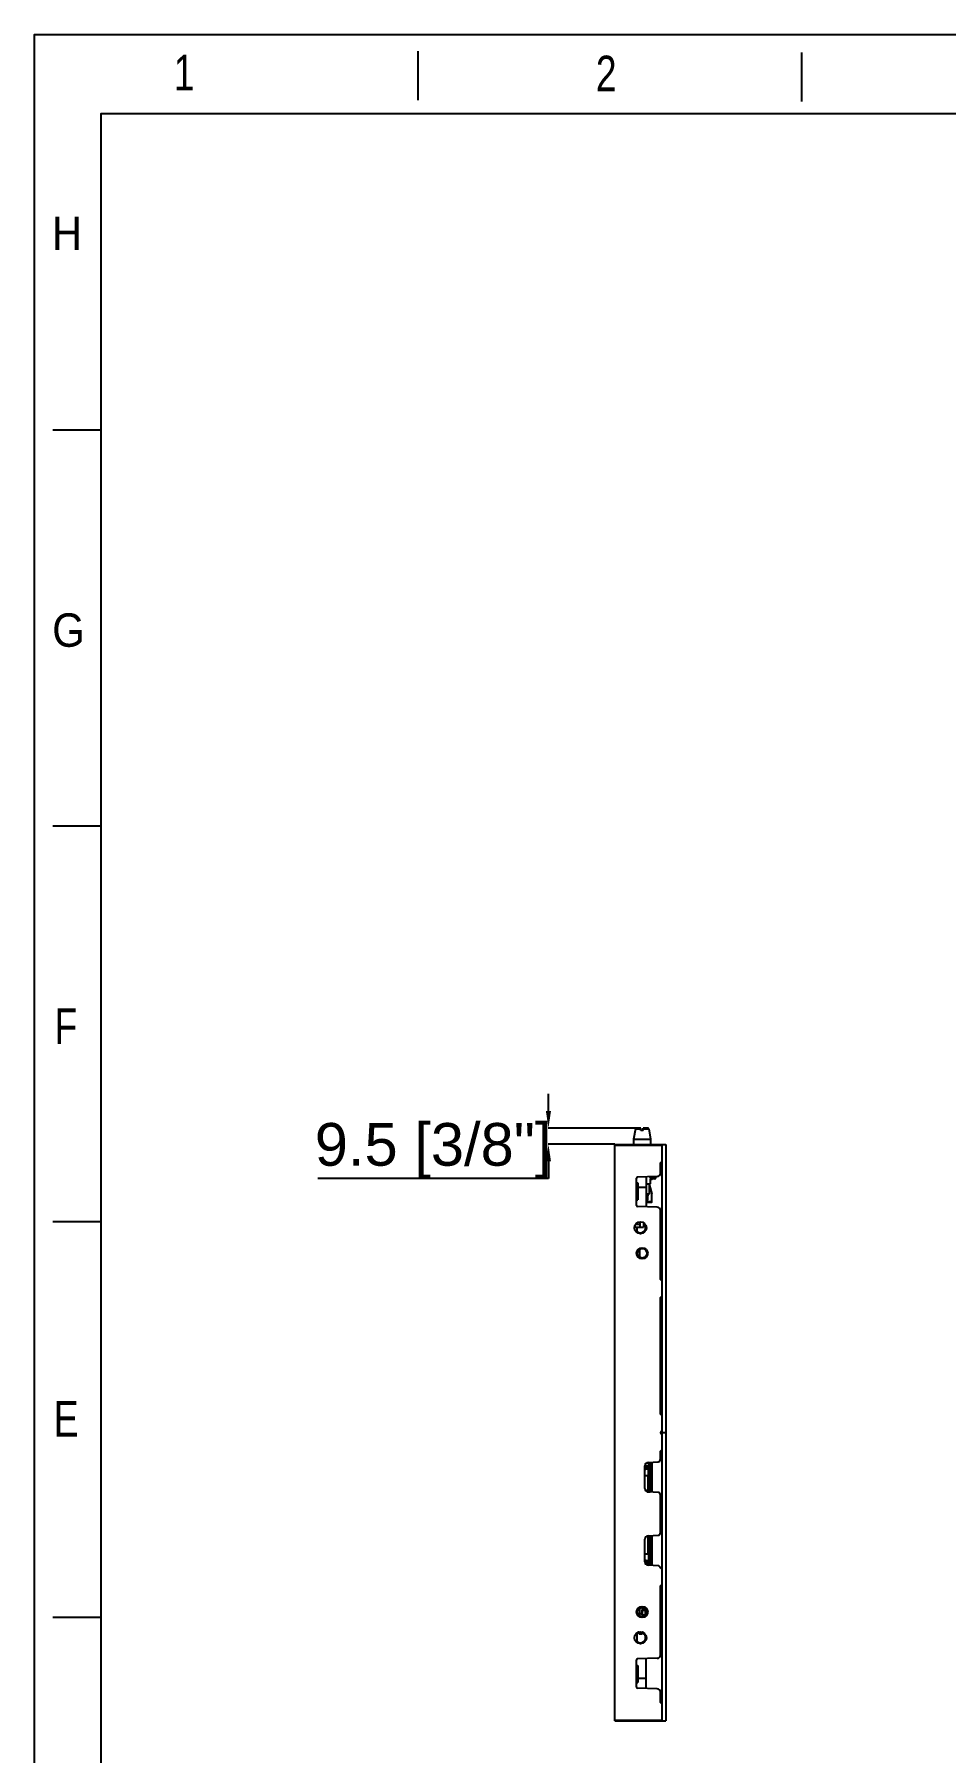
# Model space of a CAD drawing. Header units: millimetres. Extents: x 710 to 26878, y 589 to 5187.
# Drawn here: x 710 to 1244, y 1437 to 2443 of the extents above; entities that cross this region are included whole.
import ezdxf

# ---------------------------------------------------------------- set-up
doc = ezdxf.new("R2010")
doc.units = ezdxf.units.MM
doc.layers.add('02___PRT_ALL_AXES', color=7, linetype='Continuous')
doc.styles.add('CKSTANDARD', font='arial.ttf')
doc.styles.add('Roamns', font='romans.shx')
doc.styles.get("Standard").update_dxf_attribs({"font": 'arial.ttf'})
doc.dimstyles.new('缩小5倍', dxfattribs={"dimtxt": 25, "dimasz": 10, "dimexe": 0.18, "dimexo": 0.0625, "dimgap": 0.09, "dimtad": 1, "dimtoh": 1, "dimdec": 3, "dimzin": 9, "dimdsep": 46, "dimtxsty": 'Standard', "dimblk": '_FILLED', "dimcen": 0.09, "dimclrd": 256, "dimclre": 256, "dimclrt": 256, "dimazin": 2, "dimtfac": 1, "dimtdec": 3, "dimtofl": 0, "dimtmove": 0, "dimatfit": 3, "dimldrblk": '_FILLED', "dimfxl": 1, "dimtolj": 1, "dimtzin": 0, "dimarcsym": 0})

# ---------------------------------------------------------------- blocks, each defined once
blk = doc.blocks.new('standard template')
for p, q in [((3074, 30739), (3074, 30336)), ((6246, 30728), (6246, 30325)), ((456, 27607), (54, 27607)), ((456, 24334), (54, 24334)), ((456, 21062), (54, 21062)), ((456, 17790), (54, 17790))]:
    blk.add_line(p, q)
blk.add_lwpolyline([(37963, 4700), (-97, 4700), (-97, 30879), (37963, 30879)], close=True)
at = {"color": 7}
blk.add_lwpolyline([(456, 6674), (456, 5964), (456, 5254), (456, 30226), (37409, 30226), (37409, 5254)], dxfattribs=at)
at = {"style": 'CKSTANDARD'}
for s, height, width, p in [('1', 295, 0.75, (1055, 30416)), ('2', 295, 0.75, (4545, 30408)), ('H', 276, 0.9, (47, 29097)), ('G', 276, 0.9, (50, 25816)), ('F', 295, 0.75, (69, 22532)), ('E', 295, 0.75, (62, 19285))]:
    blk.add_text(s, height=height, dxfattribs=dict(at, width=width)).set_placement(p)
at = {"style": 'Roamns'}
for tag, p in [('PAGE_NAME', (27466, 7594)), ('PROJECT_NAME', (27466, 6884)), ('DRAWN_NAME', (27466, 6174)), ('VERSION', (34241, 6174)), ('SELECT_DATA', (27466, 5464)), ('PAGE_NUMBER', (34241, 5464))]:
    blk.add_attdef(tag, p, '', height=285, dxfattribs=at)
blk = doc.blocks.new('_FILLED')
at = {"color": 0, "linetype": 'ByBlock'}
blk.add_solid([(0, 0), (-1, 0.15), (-1, -0.15)], dxfattribs=at)
blk = doc.blocks.new('*D25')
at = {"lineweight": -2, "transparency": 16777216}
for p, q in [((1011.1, 1812.5), (1011.1, 1822.5)), ((1062.5, 1802.5), (1010.9, 1802.5)), ((1049.9, 1793), (1010.9, 1793)), ((1011.1, 1783), (1011.1, 1773)), ((1011.1, 1773), (876.1, 1773))]:
    blk.add_line(p, q, dxfattribs=at)
at = {"layer": 'Defpoints', "color": 0, "transparency": 16777216}
for p in [(1062.6, 1802.5), (1011.1, 1793), (1050, 1793)]:
    blk.add_point(p, dxfattribs=at)
at = {"lineweight": -2, "transparency": 16777216, "xscale": 10, "yscale": 10, "zscale": 10}
for p, rotation in [((1011.1, 1802.5), 270), ((1011.1, 1793), 90)]:
    blk.add_blockref('_FILLED', p, dxfattribs=dict(at, rotation=rotation))
at = {"lineweight": 5, "transparency": 16777216, "insert": (943.6, 1789.2), "char_height": 25, "attachment_point": 5}
blk.add_mtext('\\A1;9.5 [3/8"]', dxfattribs=at)

msp = doc.modelspace()

# ---------------------------------------------------------------- linework, layer by layer
at = {"color": 7, "linetype": 'Continuous'}
for p, q in [((1062.0881, 1802.0413), (1060.9636, 1795.9505)), ((1062.0881, 1802.0413), (1065.2386, 1802.0413)), ((1065.2386, 1802.4505), (1062.5798, 1802.4505)), ((1065.2386, 1801.0505), (1065.2386, 1802.4505)), ((1066.6386, 1801.0505), (1065.2386, 1801.0505)), ((1066.6386, 1801.0505), (1066.6386, 1802.4505)), ((1069.2975, 1802.4505), (1066.6386, 1802.4505)), ((1066.6386, 1802.0413), (1069.7892, 1802.0413)), ((1069.7892, 1802.0413), (1070.9136, 1795.9505)), ((1049.9886, 1455.4505), (1049.9886, 1792.9505)), ((1049.9886, 1792.9505), (1079.7886, 1792.9505)), ((1049.9886, 1792.4505), (1077.4886, 1792.4505)), ((1060.9636, 1795.9505), (1070.9136, 1795.9505)), ((1077.4886, 1792.9505), (1077.4886, 1455.4505)), ((1079.7886, 1792.9505), (1079.7886, 1455.4505)), ((1076.6886, 1782.1505), (1077.4886, 1782.9505)), ((1076.6886, 1776.1319), (1076.6886, 1782.1505)), ((1062.6886, 1757.1722), (1062.6886, 1773.2288)), ((1074.7584, 1774.1331), (1063.1712, 1773.7284)), ((1068.3886, 1773.9106), (1068.3886, 1756.4903)), ((1070.9386, 1769.9505), (1070.9386, 1772.6603)), ((1071.8886, 1772.6935), (1071.8886, 1774.0329)), ((1072.3886, 1772.7505), (1072.3886, 1774.0503)), ((1073.0886, 1772.7505), (1073.0886, 1774.0748)), ((1074.0886, 1773.7505), (1074.0886, 1774.1097)), ((1076.6886, 1778.0755), (1077.4886, 1778.0755)), ((1068.3886, 1769.9505), (1070.9386, 1769.9505)), ((1068.3886, 1764.0505), (1070.1886, 1764.0505)), ((1070.1886, 1764.0505), (1070.1886, 1769.9505)), ((1070.1886, 1768.9255), (1071.6886, 1764.0505)), ((1071.6886, 1759.5505), (1071.6886, 1764.0505)), ((1074.7584, 1756.2679), (1063.1712, 1756.6725)), ((1068.3886, 1760.0505), (1068.4513, 1760.0505)), ((1068.3886, 1759.5505), (1071.6886, 1759.5505)), ((1068.3886, 1759.0505), (1071.1886, 1759.0505)), ((1076.6886, 1713.8755), (1076.6886, 1754.2691)), ((1061.6895, 1745.4881), (1061.6895, 1744.4505)), ((1061.6897, 1744.4505), (1066.6883, 1744.4505)), ((1062.1155, 1746.2605), (1064.6894, 1746.2605)), ((1062.8886, 1744.4505), (1062.8886, 1741.3703)), ((1064.6884, 1746.2605), (1064.6884, 1744.4505)), ((1064.6895, 1747.6865), (1064.6895, 1746.2605)), ((1066.6884, 1747.2261), (1066.6884, 1744.4505)), ((1067.8886, 1745.2005), (1068.1843, 1745.4962)), ((1067.8886, 1743.2005), (1067.8886, 1745.2005)), ((1067.8886, 1743.2005), (1068.1033, 1742.9858)), ((1068.109, 1742.9878), (1068.1033, 1742.9858)), ((1068.109, 1742.9878), (1068.1636, 1743.0818)), ((1068.1538, 1743.0987), (1068.2185, 1742.9873)), ((1064.3886, 1731.4341), (1064.3886, 1726.9669)), ((1077.4886, 1713.0755), (1076.6886, 1713.8755)), ((1076.6886, 1703.2755), (1077.4886, 1704.0755)), ((1076.6886, 1635.0005), (1076.6886, 1703.2755)), ((1076.6886, 1702.5755), (1077.4886, 1702.5755)), ((1076.6886, 1692.5755), (1077.4886, 1692.5755)), ((1076.6886, 1688.5755), (1077.4886, 1688.5755)), ((1076.6886, 1639.0755), (1077.4886, 1639.0755)), ((1077.4886, 1634.2005), (1076.6886, 1635.0005)), ((1077.4886, 1624.8005), (1077.2886, 1624.8005)), ((1077.4886, 1623.6005), (1077.2886, 1623.6005)), ((1079.7886, 1624.2005), (1077.4886, 1624.2005)), ((1076.6886, 1613.4005), (1077.4886, 1614.2005)), ((1076.6886, 1608.6239), (1076.6886, 1613.4005)), ((1076.6886, 1609.3255), (1077.4886, 1609.3255)), ((1067.4886, 1591.5806), (1067.4886, 1604.8204)), ((1067.4886, 1604.7005), (1069.9886, 1604.7005)), ((1069.4886, 1604.5505), (1067.4886, 1604.5505)), ((1069.4886, 1603.5505), (1067.4886, 1603.5505)), ((1067.4886, 1603.2005), (1069.4886, 1603.2005)), ((1067.4886, 1602.9505), (1069.4886, 1602.9505)), ((1067.4886, 1602.3505), (1067.7383, 1602.3505)), ((1067.7386, 1603.2005), (1067.7386, 1603.5505)), ((1067.7386, 1602.3505), (1067.7386, 1602.9505)), ((1067.9886, 1604.7005), (1067.9886, 1606.1382)), ((1069.9886, 1606.2005), (1068.0415, 1606.2005)), ((1069.384, 1606.8177), (1075.2671, 1607.126)), ((1069.7386, 1599.2005), (1069.7386, 1602.7005)), ((1069.9886, 1604.4587), (1069.9886, 1606.2005)), ((1069.9886, 1606.0005), (1070.9886, 1606.0005)), ((1070.9886, 1605.0005), (1069.9886, 1605.0005)), ((1069.9886, 1603.0505), (1069.9886, 1590.6483)), ((1070.5886, 1606.8808), (1070.5886, 1606.0005)), ((1070.9886, 1589.4992), (1070.9886, 1606.0005)), ((1071.5886, 1606.9332), (1071.5886, 1589.4678)), ((1067.4886, 1599.2005), (1069.9886, 1599.2005)), ((1067.7217, 1590.6483), (1070.6086, 1590.6483)), ((1068.1086, 1590.1382), (1068.1086, 1590.6483)), ((1068.9879, 1589.6483), (1070.6086, 1589.6483)), ((1075.2671, 1589.275), (1069.384, 1589.5833)), ((1069.4836, 1589.6483), (1069.4836, 1589.5781)), ((1069.4886, 1590.6483), (1069.4886, 1599.2005)), ((1069.7036, 1589.6483), (1069.7036, 1589.5666)), ((1069.9886, 1594.9005), (1070.9886, 1594.9005)), ((1070.9886, 1592.9005), (1069.9886, 1592.9005)), ((1070.9886, 1590.9005), (1069.9886, 1590.9005)), ((1070.5536, 1589.6483), (1070.5536, 1589.522)), ((1070.6086, 1590.6483), (1070.6086, 1589.5191)), ((1076.6886, 1565.6239), (1076.6886, 1587.777)), ((1067.4886, 1548.5806), (1067.4886, 1561.8204)), ((1069.384, 1563.8177), (1075.2671, 1564.126)), ((1069.4886, 1553.2005), (1069.4886, 1563.8177)), ((1069.9886, 1563.8494), (1069.9886, 1549.3505)), ((1069.9886, 1562.3005), (1070.9886, 1562.3005)), ((1070.9886, 1560.3005), (1069.9886, 1560.3005)), ((1070.9886, 1546.4992), (1070.9886, 1563.9018)), ((1071.5886, 1563.9332), (1071.5886, 1546.4678)), ((1067.4886, 1553.2005), (1069.9886, 1553.2005)), ((1067.7383, 1550.0505), (1067.4886, 1550.0505)), ((1067.4886, 1549.4505), (1069.4886, 1549.4505)), ((1067.4886, 1549.2005), (1069.4886, 1549.2005)), ((1067.7386, 1550.0505), (1067.7386, 1549.4505)), ((1067.7386, 1549.2005), (1067.7386, 1548.8505)), ((1069.7386, 1553.2005), (1069.7386, 1549.7005)), ((1067.4886, 1548.8505), (1069.4886, 1548.8505)), ((1067.6274, 1547.8505), (1069.4886, 1547.8505)), ((1067.6969, 1547.7005), (1069.9886, 1547.7005)), ((1067.9886, 1547.2628), (1067.9886, 1547.7005)), ((1075.3087, 1546.2728), (1069.384, 1546.5833)), ((1069.9886, 1547.9423), (1069.9886, 1546.5516)), ((1069.9886, 1547.4005), (1070.9886, 1547.4005)), ((1077.4886, 1544.3255), (1076.6886, 1545.1255)), ((1076.6886, 1534.5255), (1077.4886, 1535.3255)), ((1076.6886, 1494.1319), (1076.6886, 1534.5255)), ((1076.6886, 1533.8255), (1077.4886, 1533.8255)), ((1064.3886, 1521.4341), (1064.3886, 1516.9669)), ((1065.8886, 1521.9505), (1065.8886, 1516.4505)), ((1065.9886, 1518.9755), (1065.8886, 1518.9755)), ((1065.9386, 1520.8255), (1066.1386, 1520.8255)), ((1065.9886, 1520.2255), (1066.0386, 1520.2755)), ((1065.9886, 1517.6255), (1065.9886, 1520.2755)), ((1065.9886, 1520.2755), (1066.2386, 1520.2755)), ((1067.8886, 1520.0755), (1065.9886, 1520.0755)), ((1066.1386, 1520.8255), (1066.9086, 1520.8255)), ((1066.1586, 1520.2755), (1066.1586, 1520.6255)), ((1066.2386, 1520.6255), (1066.1586, 1520.6255)), ((1066.1786, 1520.8255), (1066.1786, 1520.6255)), ((1066.2286, 1521.936), (1066.2286, 1520.8255)), ((1066.2386, 1520.8255), (1066.2386, 1520.2755)), ((1066.9086, 1520.8255), (1067.1086, 1521.0255)), ((1067.1086, 1521.7066), (1067.1086, 1521.0255)), ((1067.8886, 1517.6255), (1067.8886, 1521.1825)), ((1067.8886, 1519.9055), (1068.6441, 1519.9055)), ((1067.8886, 1519.7055), (1068.6868, 1519.7055)), ((1068.7202, 1519.5055), (1067.8886, 1519.5055)), ((1068.4386, 1518.9255), (1067.8886, 1518.9255)), ((1068.4386, 1518.9255), (1068.4386, 1518.4255)), ((1076.6886, 1523.8255), (1077.4886, 1523.8255)), ((1076.6886, 1519.8255), (1077.4886, 1519.8255)), ((1065.8886, 1518.2005), (1064.3886, 1518.2005)), ((1065.9886, 1518.3755), (1065.8886, 1518.3755)), ((1065.8886, 1516.8555), (1066.0886, 1516.8555)), ((1065.9886, 1517.6255), (1068.2418, 1517.6255)), ((1066.0886, 1517.6255), (1066.0886, 1516.8555)), ((1066.0886, 1517.4005), (1067.1886, 1517.4005)), ((1067.1886, 1516.7304), (1067.1886, 1517.4005)), ((1068.6758, 1518.6355), (1068.4386, 1518.6355)), ((1068.4386, 1518.4255), (1068.6223, 1518.4255)), ((1062.8886, 1507.0307), (1062.8886, 1501.3703)), ((1064.2886, 1507.4505), (1063.6533, 1507.4505)), ((1064.2886, 1507.6346), (1064.2886, 1506.2005)), ((1065.8886, 1506.2005), (1064.2886, 1506.2005)), ((1065.8886, 1507.5634), (1065.8886, 1506.2005)), ((1066.224, 1507.4505), (1065.8886, 1507.4505)), ((1067.8886, 1505.2005), (1068.1843, 1505.4962)), ((1067.8886, 1503.2005), (1067.8886, 1505.2005)), ((1067.8886, 1503.2005), (1068.1033, 1502.9858)), ((1068.109, 1502.9878), (1068.1033, 1502.9858)), ((1068.109, 1502.9878), (1068.1636, 1503.0818)), ((1068.1538, 1503.0987), (1068.2185, 1502.9873)), ((1062.6886, 1475.1722), (1062.6886, 1491.2288)), ((1074.7584, 1492.1331), (1063.1712, 1491.7284)), ((1068.3886, 1474.4903), (1068.3886, 1491.9106)), ((1074.7584, 1474.2679), (1063.1712, 1474.6725)), ((1068.54, 1474.485), (1068.3886, 1475.0567)), ((1076.6886, 1466.2505), (1076.6886, 1472.2691)), ((1076.6886, 1470.3255), (1077.4886, 1470.3255)), ((1077.4886, 1465.4505), (1076.6886, 1466.2505)), ((1049.9886, 1455.9505), (1077.4886, 1455.9505)), ((1049.9886, 1455.4505), (1079.7886, 1455.4505))]:
    msp.add_line(p, q, dxfattribs=at)
for centre, radius in [((1065.9886, 1729.2005), 3.25), ((1065.9886, 1729.2005), 2.75), ((1065.9886, 1519.2005), 3.25), ((1065.9886, 1519.2005), 2.75)]:
    msp.add_circle(centre, radius, dxfattribs=at)
for centre, radius, start, end in [((1062.5798, 1801.9505), 0.5, 90, 169.5400909), ((1069.2975, 1801.9505), 0.5, 10.4599091, 90), ((1063.1886, 1773.2288), 0.5, 92, 180), ((1072.3886, 1773.2505), 0.5, 180, 270), ((1073.0886, 1773.7505), 1, 270, 0), ((1074.6886, 1776.1319), 2, 272, 0), ((1063.1886, 1757.1722), 0.5, 180, 268), ((1071.1886, 1759.5505), 0.5, 270, 0), ((1074.6886, 1754.2691), 2, 0, 88), ((1064.9386, 1744.2005), 3, 226.8045616, 349.6369719), ((1064.9386, 1744.2005), 3, 10.3630281, 54.254755), ((1077.2886, 1624.2005), 0.6, 90, 270), ((1069.4886, 1604.8204), 2, 93, 180), ((1069.4886, 1603.0505), 1.5, 0, 90), ((1069.4886, 1603.0505), 0.5, 0, 90), ((1069.4886, 1602.7005), 0.5, 22.6838392, 90), ((1069.4886, 1602.7005), 0.25, 0, 90), ((1075.1886, 1608.6239), 1.5, 273, 0), ((1069.4886, 1591.5806), 2, 180, 267), ((1075.1886, 1587.777), 1.5, 0, 87), ((1069.4886, 1561.8204), 2, 93, 180), ((1075.1886, 1565.6239), 1.5, 273, 0), ((1069.4886, 1549.7005), 0.5, 270, 0), ((1069.4886, 1549.7005), 0.25, 270, 0), ((1069.4886, 1549.3505), 1.5, 270, 0), ((1069.4886, 1549.3505), 0.5, 270, 0), ((1069.4886, 1548.5806), 2, 180, 267), ((1075.2302, 1544.7749), 1.5, 13.5179371, 87), ((1066.1886, 1518.3255), 0.3, 170.1687097, 180), ((1064.9386, 1504.2005), 3, 110.014071, 133.1954384), ((1064.9386, 1504.2005), 3, 226.8045616, 349.6369719), ((1064.9386, 1504.2005), 3, 10.3630281, 71.5157889), ((1063.1886, 1491.2288), 0.5, 92, 180), ((1074.6886, 1494.1319), 2, 272, 0), ((1063.1886, 1475.1722), 0.5, 180, 268), ((1074.6886, 1472.2691), 2, 0, 88)]:
    msp.add_arc(centre, radius, start, end, dxfattribs=at)
for points, knots in [([(1068.9594, 1760.33), (1068.8761, 1760.3278), (1068.69, 1760.3238), (1068.5039, 1760.3207), (1068.4011, 1760.3192)], [0, 0, 0, 0, 0.447572617, 1, 1, 1, 1]), ([(1068.9594, 1760.33), (1068.9577, 1760.3149), (1068.9508, 1760.2857), (1068.9318, 1760.2461), (1068.907, 1760.2119), (1068.8696, 1760.1736), (1068.8166, 1760.1355), (1068.7476, 1760.1019), (1068.6758, 1760.0778), (1068.6021, 1760.0617), (1068.5271, 1760.0525), (1068.4766, 1760.0505), (1068.4513, 1760.0505)], [0, 0, 0, 0, 0.07248455, 0.142103711, 0.208826415, 0.273265751, 0.397595666, 0.518862698, 0.6389105, 0.758752768, 0.878992101, 1, 1, 1, 1]), ([(1069.2346, 1764.0505), (1069.2205, 1763.7395), (1069.1888, 1763.118), (1069.1288, 1762.1866), (1069.0544, 1761.2571), (1068.9934, 1760.6386), (1068.9594, 1760.33)], [0, 0, 0, 0, 0.250264024, 0.500388798, 0.750324271, 1, 1, 1, 1]), ([(1068.2636, 1743.1178), (1068.2584, 1743.1452), (1068.248, 1743.2021), (1068.2328, 1743.2901), (1068.2175, 1743.3833), (1068.1964, 1743.5161), (1068.1699, 1743.6902), (1068.1378, 1743.9052), (1068.1104, 1744.0876), (1068.0878, 1744.2333), (1068.0707, 1744.3403), (1068.0533, 1744.4445), (1068.0356, 1744.5448), (1068.0178, 1744.6402), (1068.0053, 1744.702), (1067.9989, 1744.7318)], [0, 0, 0, 0, 0.051228331, 0.105932907, 0.163797147, 0.224459898, 0.3525911, 0.486814791, 0.62315173, 0.690763338, 0.757240583, 0.821992287, 0.884437554, 0.943991663, 1, 1, 1, 1]), ([(1068.1538, 1743.0987), (1068.1529, 1743.1002), (1068.1512, 1743.1036), (1068.1488, 1743.1093), (1068.1464, 1743.116), (1068.144, 1743.1237), (1068.1416, 1743.1324), (1068.1382, 1743.1459), (1068.1341, 1743.1653), (1068.1293, 1743.1914), (1068.1245, 1743.2212), (1068.1197, 1743.2547), (1068.1149, 1743.2916), (1068.1101, 1743.3319), (1068.1034, 1743.3919), (1068.0952, 1743.4741), (1068.0856, 1743.5805), (1068.0761, 1743.696), (1068.0665, 1743.8191), (1068.0569, 1743.9477), (1068.0472, 1744.0801), (1068.0345, 1744.2584), (1068.0218, 1744.4351), (1068.0088, 1744.6076), (1068.0022, 1744.6911), (1067.9989, 1744.7318)], [0, 0, 0, 0, 0.003202074, 0.006962627, 0.011294691, 0.016205617, 0.021699129, 0.027774814, 0.041660498, 0.057832446, 0.07624848, 0.096845797, 0.119553778, 0.144297229, 0.17098505, 0.229804501, 0.295161908, 0.366106039, 0.441595614, 0.520523939, 0.601732071, 0.684027637, 0.847027856, 0.92536871, 1, 1, 1, 1]), ([(1068.0241, 1744.2005), (1068.02, 1744.2924), (1068.0139, 1744.4281), (1068.0054, 1744.6053), (1068.0011, 1744.6904), (1067.9989, 1744.7318)], [0, 0, 0, 0, 0.518955947, 0.766195095, 1, 1, 1, 1]), ([(1068.1033, 1742.9858), (1068.1029, 1742.9862), (1068.102, 1742.9875), (1068.1008, 1742.9897), (1068.0996, 1742.9926), (1068.0984, 1742.9963), (1068.0972, 1743.0005), (1068.0956, 1743.0076), (1068.0935, 1743.0181), (1068.0911, 1743.0328), (1068.0887, 1743.0501), (1068.0863, 1743.07), (1068.0839, 1743.0925), (1068.0815, 1743.1176), (1068.0781, 1743.1559), (1068.0739, 1743.2097), (1068.069, 1743.281), (1068.0642, 1743.3608), (1068.0592, 1743.4483), (1068.0543, 1743.5428), (1068.0493, 1743.6433), (1068.0443, 1743.7488), (1068.0393, 1743.8584), (1068.0325, 1744.0094), (1068.0275, 1744.1238), (1068.0241, 1744.2005)], [0, 0, 0, 0, 0.00160251, 0.003678908, 0.006264151, 0.009375506, 0.013022277, 0.017209765, 0.027217047, 0.039400949, 0.053745287, 0.070228994, 0.088826733, 0.10949975, 0.132203776, 0.183519227, 0.242327467, 0.308110069, 0.380259567, 0.458111589, 0.540928644, 0.627919077, 0.71822178, 0.810962133, 1, 1, 1, 1]), ([(1068.3044, 1745.1417), (1068.3072, 1745.085), (1068.3126, 1744.9651), (1068.3203, 1744.7772), (1068.3279, 1744.5745), (1068.3381, 1744.2888), (1068.348, 1744), (1068.358, 1743.7146), (1068.3631, 1743.5752), (1068.3657, 1743.5072)], [0, 0, 0, 0, 0.10411974, 0.220081436, 0.345083814, 0.476157522, 0.74424374, 0.875136216, 1, 1, 1, 1]), ([(1068.2636, 1503.1178), (1068.2584, 1503.1452), (1068.248, 1503.2021), (1068.2328, 1503.2901), (1068.2175, 1503.3833), (1068.1964, 1503.5161), (1068.1699, 1503.6902), (1068.1378, 1503.9052), (1068.1104, 1504.0876), (1068.0878, 1504.2333), (1068.0707, 1504.3403), (1068.0533, 1504.4445), (1068.0356, 1504.5448), (1068.0178, 1504.6402), (1068.0053, 1504.702), (1067.9989, 1504.7318)], [0, 0, 0, 0, 0.051228331, 0.105932907, 0.163797147, 0.224459898, 0.3525911, 0.486814791, 0.62315173, 0.690763338, 0.757240583, 0.821992287, 0.884437554, 0.943991663, 1, 1, 1, 1]), ([(1068.1538, 1503.0987), (1068.1529, 1503.1002), (1068.1512, 1503.1036), (1068.1488, 1503.1093), (1068.1464, 1503.116), (1068.144, 1503.1237), (1068.1416, 1503.1324), (1068.1382, 1503.1459), (1068.1341, 1503.1653), (1068.1293, 1503.1914), (1068.1245, 1503.2212), (1068.1197, 1503.2547), (1068.1149, 1503.2916), (1068.1101, 1503.3319), (1068.1034, 1503.3919), (1068.0952, 1503.4741), (1068.0856, 1503.5805), (1068.0761, 1503.696), (1068.0665, 1503.8191), (1068.0569, 1503.9477), (1068.0472, 1504.0801), (1068.0345, 1504.2584), (1068.0218, 1504.4351), (1068.0088, 1504.6076), (1068.0022, 1504.6911), (1067.9989, 1504.7318)], [0, 0, 0, 0, 0.003202074, 0.006962627, 0.011294691, 0.016205617, 0.021699129, 0.027774814, 0.041660498, 0.057832446, 0.07624848, 0.096845797, 0.119553778, 0.144297229, 0.17098505, 0.229804501, 0.295161908, 0.366106039, 0.441595614, 0.520523939, 0.601732071, 0.684027637, 0.847027856, 0.92536871, 1, 1, 1, 1]), ([(1068.0241, 1504.2005), (1068.02, 1504.2924), (1068.0139, 1504.4281), (1068.0054, 1504.6053), (1068.0011, 1504.6904), (1067.9989, 1504.7318)], [0, 0, 0, 0, 0.518955947, 0.766195095, 1, 1, 1, 1]), ([(1068.1033, 1502.9858), (1068.1029, 1502.9862), (1068.102, 1502.9875), (1068.1008, 1502.9897), (1068.0996, 1502.9926), (1068.0984, 1502.9963), (1068.0972, 1503.0005), (1068.0956, 1503.0076), (1068.0935, 1503.0181), (1068.0911, 1503.0328), (1068.0887, 1503.0501), (1068.0863, 1503.07), (1068.0839, 1503.0925), (1068.0815, 1503.1176), (1068.0781, 1503.1559), (1068.0739, 1503.2097), (1068.069, 1503.281), (1068.0642, 1503.3608), (1068.0592, 1503.4483), (1068.0543, 1503.5428), (1068.0493, 1503.6433), (1068.0443, 1503.7488), (1068.0393, 1503.8584), (1068.0325, 1504.0094), (1068.0275, 1504.1238), (1068.0241, 1504.2005)], [0, 0, 0, 0, 0.00160251, 0.003678908, 0.006264151, 0.009375506, 0.013022277, 0.017209765, 0.027217047, 0.039400949, 0.053745287, 0.070228994, 0.088826733, 0.10949975, 0.132203776, 0.183519227, 0.242327467, 0.308110069, 0.380259567, 0.458111589, 0.540928644, 0.627919077, 0.71822178, 0.810962133, 1, 1, 1, 1]), ([(1068.3044, 1505.1417), (1068.3072, 1505.085), (1068.3126, 1504.9651), (1068.3203, 1504.7772), (1068.3279, 1504.5745), (1068.3381, 1504.2888), (1068.348, 1504), (1068.358, 1503.7146), (1068.3631, 1503.5752), (1068.3657, 1503.5072)], [0, 0, 0, 0, 0.10411974, 0.220081436, 0.345083814, 0.476157522, 0.74424374, 0.875136216, 1, 1, 1, 1])]:
    msp.add_open_spline(points, degree=3, knots=knots, dxfattribs=at)
at = {"layer": '02___PRT_ALL_AXES', "color": 7, "linetype": 'Continuous'}
for p, q in [((1060.9636, 1795.9505), (1060.9636, 1792.9505)), ((1070.9136, 1795.9505), (1070.9136, 1792.9505)), ((1062.6886, 1770.4308), (1063.3886, 1770.4124)), ((1063.3886, 1770.4124), (1063.3886, 1760.4885)), ((1070.4451, 1773.9664), (1070.4478, 1773.9564)), ((1070.9386, 1772.6603), (1071.8886, 1772.6935)), ((1073.0886, 1772.7505), (1072.3886, 1772.7505)), ((1062.6886, 1760.4702), (1063.3886, 1760.4885)), ((1063.3886, 1767.9505), (1068.3886, 1767.9505)), ((1062.6886, 1487.9308), (1063.3886, 1487.9124)), ((1063.3886, 1487.9124), (1063.3886, 1477.9885)), ((1063.3886, 1480.4505), (1068.3886, 1480.4505)), ((1062.6886, 1477.9702), (1063.3886, 1477.9885))]:
    msp.add_line(p, q, dxfattribs=at)
for centre in [(1064.9386, 1744.2005), (1064.9386, 1504.2005)]:
    msp.add_circle(centre, 3.5, dxfattribs=at)
msp.add_arc((1076.7182, 1775.6877), 6.505, 195.2003436, 195.344261, dxfattribs=at)
msp.add_open_spline([(1070.4478, 1773.9564), (1070.4739, 1773.862), (1070.5153, 1773.7242), (1070.5746, 1773.5465), (1070.6181, 1773.4238), (1070.6609, 1773.3088), (1070.7024, 1773.202), (1070.7422, 1773.1037), (1070.7796, 1773.0144), (1070.814, 1772.9344), (1070.8407, 1772.8738), (1070.8602, 1772.8302), (1070.8733, 1772.8013), (1070.8853, 1772.775), (1070.8961, 1772.7514), (1070.9058, 1772.7304), (1070.9143, 1772.7122), (1070.9215, 1772.6967), (1070.9268, 1772.6855), (1070.9303, 1772.678), (1070.9325, 1772.6733), (1070.9343, 1772.6694), (1070.9358, 1772.6663), (1070.9369, 1772.664), (1070.9375, 1772.6626), (1070.9379, 1772.6618), (1070.9382, 1772.6612), (1070.9384, 1772.6607), (1070.9386, 1772.6605), (1070.9386, 1772.6604), (1070.9386, 1772.6603)], degree=3, knots=[0, 0, 0, 0, 0.211850807, 0.310897614, 0.404876946, 0.493418892, 0.576143811, 0.652661301, 0.722572975, 0.785479965, 0.840986179, 0.865846003, 0.888715037, 0.909549777, 0.928311708, 0.944962695, 0.959465749, 0.971792211, 0.98191687, 0.986145641, 0.989814668, 0.992922254, 0.995467296, 0.997448692, 0.998227679, 0.998865342, 0.999361544, 0.999716146, 0.99992901, 1, 1, 1, 1], dxfattribs=at)

# ---------------------------------------------------------------- block references
at = {"transparency": 33554595, "xscale": 0.07080021283178281, "yscale": 0.07080021283178281, "zscale": 0.07080021283178281}
msp.add_blockref('standard template', (717.0349, 256.4772), dxfattribs=at)

# ---------------------------------------------------------------- dimensions: what is measured, and where the dimension line sits
at = {"color": 6, "lineweight": 5}
dim = msp.add_linear_dim(base=(1011.0924, 1792.9505), p1=(1062.5798, 1802.4505), p2=(1049.9886, 1792.9505), angle=90, dimstyle='缩小5倍', dxfattribs=at)
dim.commit()
dim.dimension.update_dxf_attribs({"geometry": '*D25', "text_midpoint": (943.5569, 1772.9505), "dimtype": 160})

doc.saveas('drawing.dxf')
